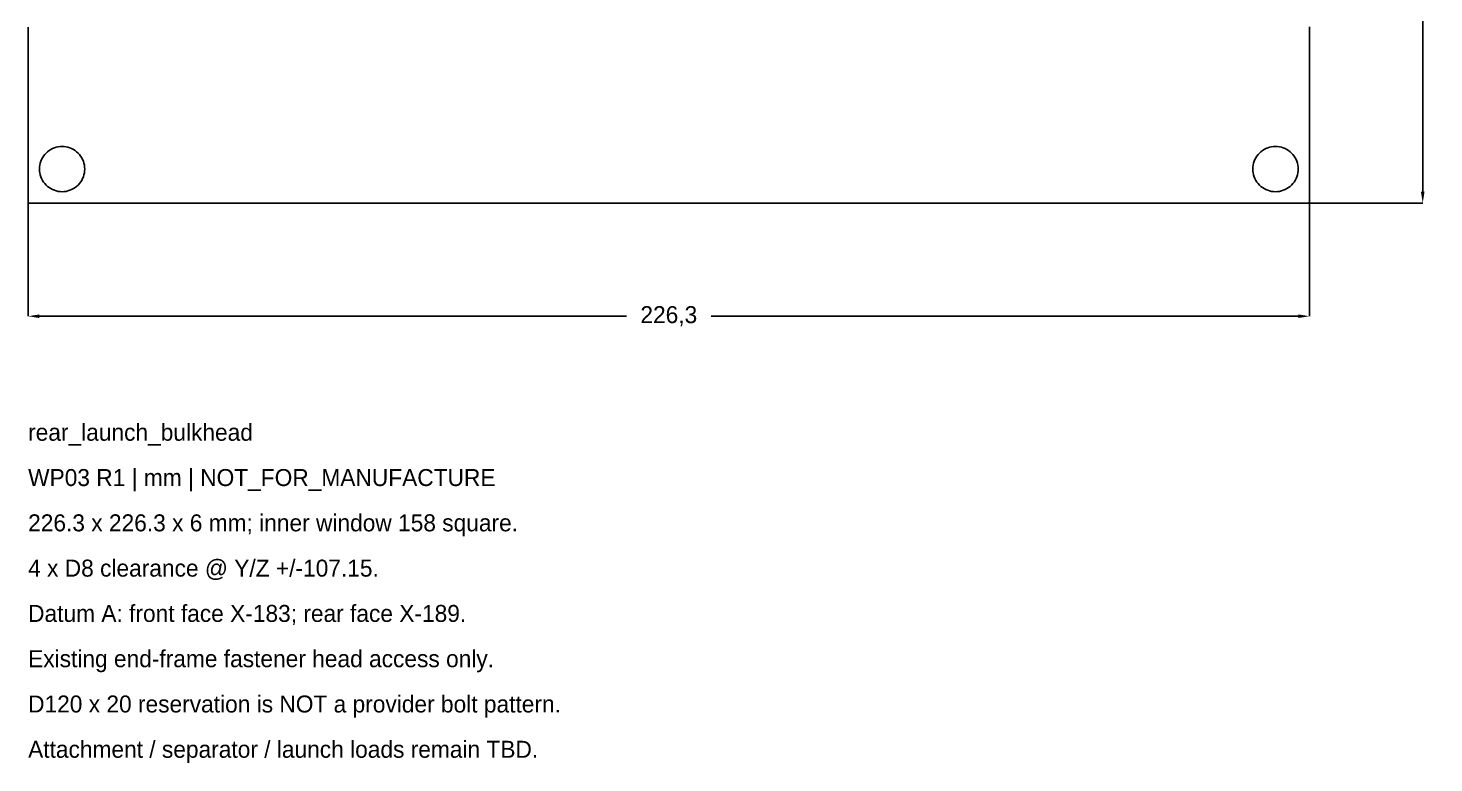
# Model space of a CAD drawing. Header units: millimetres. Extents: x 0 to 1208, y -629 to 226.
# Drawn here: x 960 to 1208.3, y -98.9 to 30.9 of the extents above; entities that cross this region are included whole.
import ezdxf

# ---------------------------------------------------------------- set-up
doc = ezdxf.new("R2010")
doc.units = ezdxf.units.MM
for name, color, linetype in [('REFERENCE_DIMENSIONS', 2, 'Continuous'), ('REFERENCE_GEOMETRY', 7, 'Continuous'), ('REFERENCE_NOTES', 3, 'Continuous')]:
    doc.layers.add(name, color=color, linetype=linetype)
doc.dimstyles.get("Standard").update_dxf_attribs({"dimtxt": 2.5, "dimasz": 2.5, "dimexe": 1.25, "dimexo": 0.625, "dimtad": 1, "dimcen": 2.5, "dimazin": 3, "dimtfac": 1, "dimtmove": 0, "dimatfit": 3})

# ---------------------------------------------------------------- blocks, each defined once
blk = doc.blocks.new('_CLOSEDFILLED')
at = {"color": 0, "linetype": 'BYBLOCK'}
blk.add_solid([(-1, 0.16), (0, 0), (-1, -0.16)], dxfattribs=at)
blk = doc.blocks.new('*D5')
for p, q in [((960, 0), (960, -20)), ((1186.3, 0), (1186.3, -20)), ((962, -20), (1065.65, -20)), ((1080.65, -20), (1184.3, -20))]:
    blk.add_line(p, q)
at = {"layer": 'Defpoints'}
for p in [(960, 0), (1186.3, 0), (960, -20)]:
    blk.add_point(p, dxfattribs=at)
at = {"layer": 'REFERENCE_DIMENSIONS', "xscale": 2, "yscale": 2, "rotation": 180}
blk.add_blockref('_CLOSEDFILLED', (960, -20), dxfattribs=at)
at = {"layer": 'REFERENCE_DIMENSIONS', "xscale": 2, "yscale": 2}
blk.add_blockref('_CLOSEDFILLED', (1186.3, -20), dxfattribs=at)
at = {"layer": 'REFERENCE_DIMENSIONS', "insert": (1073.15, -20), "char_height": 3, "attachment_point": 5}
blk.add_mtext('226,3', dxfattribs=at)
blk = doc.blocks.new('*D6')
for p, q in [((1186.3, 226.3), (1206.3, 226.3)), ((1206.3, 120.65), (1206.3, 224.3)), ((1206.3, 2), (1206.3, 105.65)), ((1186.3, 0), (1206.3, 0))]:
    blk.add_line(p, q)
at = {"layer": 'Defpoints'}
for p in [(1186.3, 226.3), (1186.3, 0), (1206.3, 0)]:
    blk.add_point(p, dxfattribs=at)
at = {"layer": 'REFERENCE_DIMENSIONS', "xscale": 2, "yscale": 2}
for p, rotation in [((1206.3, 226.3), 90), ((1206.3, 0), 270)]:
    blk.add_blockref('_CLOSEDFILLED', p, dxfattribs=dict(at, rotation=rotation))
at = {"layer": 'REFERENCE_DIMENSIONS', "insert": (1206.3, 113.15), "char_height": 3, "attachment_point": 5, "rotation": 90}
blk.add_mtext('226,3', dxfattribs=at)

msp = doc.modelspace()

# ---------------------------------------------------------------- linework, layer by layer
at = {"layer": 'REFERENCE_GEOMETRY'}
msp.add_lwpolyline([(1186.3, 31.1233), (1186.3, 30.8733), (1186.3, 30.6233), (1186.3, 30.3733), (1186.3, 30.1233), (1186.3, 29.8733), (1186.3, 29.6234), (1186.3, 29.3734), (1186.3, 29.1234), (1186.3, 28.8734), (1186.3, 28.6234), (1186.3, 28.3734), (1186.3, 28.1234), (1186.3, 27.8735), (1186.3, 27.6235), (1186.3, 27.3735), (1186.3, 27.1235), (1186.3, 26.8735), (1186.3, 26.6235), (1186.3, 26.3735), (1186.3, 26.1236), (1186.3, 25.8736), (1186.3, 25.6236), (1186.3, 25.3736), (1186.3, 25.1236), (1186.3, 24.8736), (1186.3, 24.6236), (1186.3, 24.3737), (1186.3, 24.1237), (1186.3, 23.8737), (1186.3, 23.6237), (1186.3, 23.3737), (1186.3, 23.1237), (1186.3, 22.8737), (1186.3, 22.6238), (1186.3, 22.3738), (1186.3, 22.1238), (1186.3, 21.8738), (1186.3, 21.6238), (1186.3, 21.3738), (1186.3, 21.1238), (1186.3, 20.8738), (1186.3, 20.6239), (1186.3, 20.3739), (1186.3, 20.1239), (1186.3, 19.8739), (1186.3, 19.6239), (1186.3, 19.3739), (1186.3, 19.1239), (1186.3, 18.874), (1186.3, 18.624), (1186.3, 18.374), (1186.3, 18.124), (1186.3, 17.874), (1186.3, 17.624), (1186.3, 17.374), (1186.3, 17.1241), (1186.3, 16.8741), (1186.3, 16.6241), (1186.3, 16.3741), (1186.3, 16.1241), (1186.3, 15.8741), (1186.3, 15.6241), (1186.3, 15.3742), (1186.3, 15.1242), (1186.3, 14.8742), (1186.3, 14.6242), (1186.3, 14.3742), (1186.3, 14.1242), (1186.3, 13.8742), (1186.3, 13.6242), (1186.3, 13.3743), (1186.3, 13.1243), (1186.3, 12.8743), (1186.3, 12.6243), (1186.3, 12.3743), (1186.3, 12.1243), (1186.3, 11.8743), (1186.3, 11.6244), (1186.3, 11.3744), (1186.3, 11.1244), (1186.3, 10.8744), (1186.3, 10.6244), (1186.3, 10.3744), (1186.3, 10.1244), (1186.3, 9.8745), (1186.3, 9.6245), (1186.3, 9.3745), (1186.3, 9.1245), (1186.3, 8.8745), (1186.3, 8.6245), (1186.3, 8.3745), (1186.3, 8.1246), (1186.3, 7.8746), (1186.3, 7.6246), (1186.3, 7.3746), (1186.3, 7.1246), (1186.3, 6.8746), (1186.3, 6.6246), (1186.3, 6.3746), (1186.3, 6.1247), (1186.3, 5.8747), (1186.3, 5.6247), (1186.3, 5.3747), (1186.3, 5.1247), (1186.3, 4.8747), (1186.3, 4.6247), (1186.3, 4.3748), (1186.3, 4.1248), (1186.3, 3.8748), (1186.3, 3.6248), (1186.3, 3.3748), (1186.3, 3.1248), (1186.3, 2.8748), (1186.3, 2.6249), (1186.3, 2.3749), (1186.3, 2.1249), (1186.3, 1.8749), (1186.3, 1.6249), (1186.3, 1.3749), (1186.3, 1.1249), (1186.3, 0.875), (1186.3, 0.625), (1186.3, 0.375), (1186.3, 0.125), (1186.175, 0), (1185.925, 0), (1185.675, 0), (1185.425, 0), (1185.1751, 0), (1184.9251, 0), (1184.6751, 0), (1184.4251, 0), (1184.1751, 0), (1183.9251, 0), (1183.6751, 0), (1183.4252, 0), (1183.1752, 0), (1182.9252, 0), (1182.6752, 0), (1182.4252, 0), (1182.1752, 0), (1181.9252, 0), (1181.6753, 0), (1181.4253, 0), (1181.1753, 0), (1180.9253, 0), (1180.6753, 0), (1180.4253, 0), (1180.1753, 0), (1179.9254, 0), (1179.6754, 0), (1179.4254, 0), (1179.1754, 0), (1178.9254, 0), (1178.6754, 0), (1178.4254, 0), (1178.1754, 0), (1177.9255, 0), (1177.6755, 0), (1177.4255, 0), (1177.1755, 0), (1176.9255, 0), (1176.6755, 0), (1176.4255, 0), (1176.1756, 0), (1175.9256, 0), (1175.6756, 0), (1175.4256, 0), (1175.1756, 0), (1174.9256, 0), (1174.6756, 0), (1174.4257, 0), (1174.1757, 0), (1173.9257, 0), (1173.6757, 0), (1173.4257, 0), (1173.1757, 0), (1172.9257, 0), (1172.6758, 0), (1172.4258, 0), (1172.1758, 0), (1171.9258, 0), (1171.6758, 0), (1171.4258, 0), (1171.1758, 0), (1170.9258, 0), (1170.6759, 0), (1170.4259, 0), (1170.1759, 0), (1169.9259, 0), (1169.6759, 0), (1169.4259, 0), (1169.1759, 0), (1168.926, 0), (1168.676, 0), (1168.426, 0), (1168.176, 0), (1167.926, 0), (1167.676, 0), (1167.426, 0), (1167.1761, 0), (1166.9261, 0), (1166.6761, 0), (1166.4261, 0), (1166.1761, 0), (1165.9261, 0), (1165.6761, 0), (1165.4262, 0), (1165.1762, 0), (1164.9262, 0), (1164.6762, 0), (1164.4262, 0), (1164.1762, 0), (1163.9262, 0), (1163.6762, 0), (1163.4263, 0), (1163.1763, 0), (1162.9263, 0), (1162.6763, 0), (1162.4263, 0), (1162.1763, 0), (1161.9263, 0), (1161.6764, 0), (1161.4264, 0), (1161.1764, 0), (1160.9264, 0), (1160.6764, 0), (1160.4264, 0), (1160.1764, 0), (1159.9265, 0), (1159.6765, 0), (1159.4265, 0), (1159.1765, 0), (1158.9265, 0), (1158.6765, 0), (1158.4265, 0), (1158.1766, 0), (1157.9266, 0), (1157.6766, 0), (1157.4266, 0), (1157.1766, 0), (1156.9266, 0), (1156.6766, 0), (1156.4267, 0), (1156.1767, 0), (1155.9267, 0), (1155.6767, 0), (1155.4267, 0), (1155.1767, 0), (1154.9267, 0), (1154.6767, 0), (1154.4268, 0), (1154.1768, 0), (1153.9268, 0), (1153.6768, 0), (1153.4268, 0), (1153.1768, 0), (1152.9268, 0), (1152.6769, 0), (1152.4269, 0), (1152.1769, 0), (1151.9269, 0), (1151.6769, 0), (1151.4269, 0), (1151.1769, 0), (1150.927, 0), (1150.677, 0), (1150.427, 0), (1150.177, 0), (1149.927, 0), (1149.677, 0), (1149.427, 0), (1149.1771, 0), (1148.9271, 0), (1148.6771, 0), (1148.4271, 0), (1148.1771, 0), (1147.9271, 0), (1147.6771, 0), (1147.4271, 0), (1147.1772, 0), (1146.9272, 0), (1146.6772, 0), (1146.4272, 0), (1146.1772, 0), (1145.9272, 0), (1145.6772, 0), (1145.4273, 0), (1145.1773, 0), (1144.9273, 0), (1144.6773, 0), (1144.4273, 0), (1144.1773, 0), (1143.9273, 0), (1143.6774, 0), (1143.4274, 0), (1143.1774, 0), (1142.9274, 0), (1142.6774, 0), (1142.4274, 0), (1142.1774, 0), (1141.9275, 0), (1141.6775, 0), (1141.4275, 0), (1141.1775, 0), (1140.9275, 0), (1140.6775, 0), (1140.4275, 0), (1140.1775, 0), (1139.9276, 0), (1139.6776, 0), (1139.4276, 0), (1139.1776, 0), (1138.9276, 0), (1138.6776, 0), (1138.4276, 0), (1138.1777, 0), (1137.9277, 0), (1137.6777, 0), (1137.4277, 0), (1137.1777, 0), (1136.9277, 0), (1136.6777, 0), (1136.4278, 0), (1136.1778, 0), (1135.9278, 0), (1135.6778, 0), (1135.4278, 0), (1135.1778, 0), (1134.9278, 0), (1134.6779, 0), (1134.4279, 0), (1134.1779, 0), (1133.9279, 0), (1133.6779, 0), (1133.4279, 0), (1133.1779, 0), (1132.9279, 0), (1132.678, 0), (1132.428, 0), (1132.178, 0), (1131.928, 0), (1131.678, 0), (1131.428, 0), (1131.178, 0), (1130.9281, 0), (1130.6781, 0), (1130.4281, 0), (1130.1781, 0), (1129.9281, 0), (1129.6781, 0), (1129.4281, 0), (1129.1782, 0), (1128.9282, 0), (1128.6782, 0), (1128.4282, 0), (1128.1782, 0), (1127.9282, 0), (1127.6782, 0), (1127.4283, 0), (1127.1783, 0), (1126.9283, 0), (1126.6783, 0), (1126.4283, 0), (1126.1783, 0), (1125.9283, 0), (1125.6783, 0), (1125.4284, 0), (1125.1784, 0), (1124.9284, 0), (1124.6784, 0), (1124.4284, 0), (1124.1784, 0), (1123.9284, 0), (1123.6785, 0), (1123.4285, 0), (1123.1785, 0), (1122.9285, 0), (1122.6785, 0), (1122.4285, 0), (1122.1785, 0), (1121.9286, 0), (1121.6786, 0), (1121.4286, 0), (1121.1786, 0), (1120.9286, 0), (1120.6786, 0), (1120.4286, 0), (1120.1787, 0), (1119.9287, 0), (1119.6787, 0), (1119.4287, 0), (1119.1787, 0), (1118.9287, 0), (1118.6787, 0), (1118.4287, 0), (1118.1788, 0), (1117.9288, 0), (1117.6788, 0), (1117.4288, 0), (1117.1788, 0), (1116.9288, 0), (1116.6788, 0), (1116.4289, 0), (1116.1789, 0), (1115.9289, 0), (1115.6789, 0), (1115.4289, 0), (1115.1789, 0), (1114.9289, 0), (1114.679, 0), (1114.429, 0), (1114.179, 0), (1113.929, 0), (1113.679, 0), (1113.429, 0), (1113.179, 0), (1112.9291, 0), (1112.6791, 0), (1112.4291, 0), (1112.1791, 0), (1111.9291, 0), (1111.6791, 0), (1111.4291, 0), (1111.1791, 0), (1110.9292, 0), (1110.6792, 0), (1110.4292, 0), (1110.1792, 0), (1109.9292, 0), (1109.6792, 0), (1109.4292, 0), (1109.1793, 0), (1108.9293, 0), (1108.6793, 0), (1108.4293, 0), (1108.1793, 0), (1107.9293, 0), (1107.6793, 0), (1107.4294, 0), (1107.1794, 0), (1106.9294, 0), (1106.6794, 0), (1106.4294, 0), (1106.1794, 0), (1105.9294, 0), (1105.6795, 0), (1105.4295, 0), (1105.1795, 0), (1104.9295, 0), (1104.6795, 0), (1104.4295, 0), (1104.1795, 0), (1103.9295, 0), (1103.6796, 0), (1103.4296, 0), (1103.1796, 0), (1102.9296, 0), (1102.6796, 0), (1102.4296, 0), (1102.1796, 0), (1101.9297, 0), (1101.6797, 0), (1101.4297, 0), (1101.1797, 0), (1100.9297, 0), (1100.6797, 0), (1100.4297, 0), (1100.1798, 0), (1099.9298, 0), (1099.6798, 0), (1099.4298, 0), (1099.1798, 0), (1098.9298, 0), (1098.6798, 0), (1098.4299, 0), (1098.1799, 0), (1097.9299, 0), (1097.6799, 0), (1097.4299, 0), (1097.1799, 0), (1096.9299, 0), (1096.68, 0), (1096.43, 0), (1096.18, 0), (1095.93, 0), (1095.68, 0), (1095.43, 0), (1095.18, 0), (1094.93, 0), (1094.6801, 0), (1094.4301, 0), (1094.1801, 0), (1093.9301, 0), (1093.6801, 0), (1093.4301, 0), (1093.1801, 0), (1092.9302, 0), (1092.6802, 0), (1092.4302, 0), (1092.1802, 0), (1091.9302, 0), (1091.6802, 0), (1091.4302, 0), (1091.1803, 0), (1090.9303, 0), (1090.6803, 0), (1090.4303, 0), (1090.1803, 0), (1089.9303, 0), (1089.6803, 0), (1089.4304, 0), (1089.1804, 0), (1088.9304, 0), (1088.6804, 0), (1088.4304, 0), (1088.1804, 0), (1087.9304, 0), (1087.6804, 0), (1087.4305, 0), (1087.1805, 0), (1086.9305, 0), (1086.6805, 0), (1086.4305, 0), (1086.1805, 0), (1085.9305, 0), (1085.6806, 0), (1085.4306, 0), (1085.1806, 0), (1084.9306, 0), (1084.6806, 0), (1084.4306, 0), (1084.1806, 0), (1083.9307, 0), (1083.6807, 0), (1083.4307, 0), (1083.1807, 0), (1082.9307, 0), (1082.6807, 0), (1082.4307, 0), (1082.1808, 0), (1081.9308, 0), (1081.6808, 0), (1081.4308, 0), (1081.1808, 0), (1080.9308, 0), (1080.6808, 0), (1080.4308, 0), (1080.1809, 0), (1079.9309, 0), (1079.6809, 0), (1079.4309, 0), (1079.1809, 0), (1078.9309, 0), (1078.6809, 0), (1078.431, 0), (1078.181, 0), (1077.931, 0), (1077.681, 0), (1077.431, 0), (1077.181, 0), (1076.931, 0), (1076.6811, 0), (1076.4311, 0), (1076.1811, 0), (1075.9311, 0), (1075.6811, 0), (1075.4311, 0), (1075.1811, 0), (1074.9312, 0), (1074.6812, 0), (1074.4312, 0), (1074.1812, 0), (1073.9312, 0), (1073.6812, 0), (1073.4312, 0), (1073.1812, 0), (1072.9313, 0), (1072.6813, 0), (1072.4313, 0), (1072.1813, 0), (1071.9313, 0), (1071.6813, 0), (1071.4313, 0), (1071.1814, 0), (1070.9314, 0), (1070.6814, 0), (1070.4314, 0), (1070.1814, 0), (1069.9314, 0), (1069.6814, 0), (1069.4315, 0), (1069.1815, 0), (1068.9315, 0), (1068.6815, 0), (1068.4315, 0), (1068.1815, 0), (1067.9315, 0), (1067.6816, 0), (1067.4316, 0), (1067.1816, 0), (1066.9316, 0), (1066.6816, 0), (1066.4316, 0), (1066.1816, 0), (1065.9316, 0), (1065.6817, 0), (1065.4317, 0), (1065.1817, 0), (1064.9317, 0), (1064.6817, 0), (1064.4317, 0), (1064.1817, 0), (1063.9318, 0), (1063.6818, 0), (1063.4318, 0), (1063.1818, 0), (1062.9318, 0), (1062.6818, 0), (1062.4318, 0), (1062.1819, 0), (1061.9319, 0), (1061.6819, 0), (1061.4319, 0), (1061.1819, 0), (1060.9319, 0), (1060.6819, 0), (1060.432, 0), (1060.182, 0), (1059.932, 0), (1059.682, 0), (1059.432, 0), (1059.182, 0), (1058.932, 0), (1058.682, 0), (1058.4321, 0), (1058.1821, 0), (1057.9321, 0), (1057.6821, 0), (1057.4321, 0), (1057.1821, 0), (1056.9321, 0), (1056.6822, 0), (1056.4322, 0), (1056.1822, 0), (1055.9322, 0), (1055.6822, 0), (1055.4322, 0), (1055.1822, 0), (1054.9323, 0), (1054.6823, 0), (1054.4323, 0), (1054.1823, 0), (1053.9323, 0), (1053.6823, 0), (1053.4323, 0), (1053.1824, 0), (1052.9324, 0), (1052.6824, 0), (1052.4324, 0), (1052.1824, 0), (1051.9324, 0), (1051.6824, 0), (1051.4324, 0), (1051.1825, 0), (1050.9325, 0), (1050.6825, 0), (1050.4325, 0), (1050.1825, 0), (1049.9325, 0), (1049.6825, 0), (1049.4326, 0), (1049.1826, 0), (1048.9326, 0), (1048.6826, 0), (1048.4326, 0), (1048.1826, 0), (1047.9326, 0), (1047.6827, 0), (1047.4327, 0), (1047.1827, 0), (1046.9327, 0), (1046.6827, 0), (1046.4327, 0), (1046.1827, 0), (1045.9328, 0), (1045.6828, 0), (1045.4328, 0), (1045.1828, 0), (1044.9328, 0), (1044.6828, 0), (1044.4328, 0), (1044.1829, 0), (1043.9329, 0), (1043.6829, 0), (1043.4329, 0), (1043.1829, 0), (1042.9329, 0), (1042.6829, 0), (1042.4329, 0), (1042.183, 0), (1041.933, 0), (1041.683, 0), (1041.433, 0), (1041.183, 0), (1040.933, 0), (1040.683, 0), (1040.4331, 0), (1040.1831, 0), (1039.9331, 0), (1039.6831, 0), (1039.4331, 0), (1039.1831, 0), (1038.9331, 0), (1038.6832, 0), (1038.4332, 0), (1038.1832, 0), (1037.9332, 0), (1037.6832, 0), (1037.4332, 0), (1037.1832, 0), (1036.9333, 0), (1036.6833, 0), (1036.4333, 0), (1036.1833, 0), (1035.9333, 0), (1035.6833, 0), (1035.4333, 0), (1035.1833, 0), (1034.9334, 0), (1034.6834, 0), (1034.4334, 0), (1034.1834, 0), (1033.9334, 0), (1033.6834, 0), (1033.4334, 0), (1033.1835, 0), (1032.9335, 0), (1032.6835, 0), (1032.4335, 0), (1032.1835, 0), (1031.9335, 0), (1031.6835, 0), (1031.4336, 0), (1031.1836, 0), (1030.9336, 0), (1030.6836, 0), (1030.4336, 0), (1030.1836, 0), (1029.9336, 0), (1029.6837, 0), (1029.4337, 0), (1029.1837, 0), (1028.9337, 0), (1028.6837, 0), (1028.4337, 0), (1028.1837, 0), (1027.9337, 0), (1027.6838, 0), (1027.4338, 0), (1027.1838, 0), (1026.9338, 0), (1026.6838, 0), (1026.4338, 0), (1026.1838, 0), (1025.9339, 0), (1025.6839, 0), (1025.4339, 0), (1025.1839, 0), (1024.9339, 0), (1024.6839, 0), (1024.4339, 0), (1024.184, 0), (1023.934, 0), (1023.684, 0), (1023.434, 0), (1023.184, 0), (1022.934, 0), (1022.684, 0), (1022.4341, 0), (1022.1841, 0), (1021.9341, 0), (1021.6841, 0), (1021.4341, 0), (1021.1841, 0), (1020.9341, 0), (1020.6841, 0), (1020.4342, 0), (1020.1842, 0), (1019.9342, 0), (1019.6842, 0), (1019.4342, 0), (1019.1842, 0), (1018.9342, 0), (1018.6843, 0), (1018.4343, 0), (1018.1843, 0), (1017.9343, 0), (1017.6843, 0), (1017.4343, 0), (1017.1843, 0), (1016.9344, 0), (1016.6844, 0), (1016.4344, 0), (1016.1844, 0), (1015.9344, 0), (1015.6844, 0), (1015.4344, 0), (1015.1845, 0), (1014.9345, 0), (1014.6845, 0), (1014.4345, 0), (1014.1845, 0), (1013.9345, 0), (1013.6845, 0), (1013.4345, 0), (1013.1846, 0), (1012.9346, 0), (1012.6846, 0), (1012.4346, 0), (1012.1846, 0), (1011.9346, 0), (1011.6846, 0), (1011.4347, 0), (1011.1847, 0), (1010.9347, 0), (1010.6847, 0), (1010.4347, 0), (1010.1847, 0), (1009.9347, 0), (1009.6848, 0), (1009.4348, 0), (1009.1848, 0), (1008.9348, 0), (1008.6848, 0), (1008.4348, 0), (1008.1848, 0), (1007.9349, 0), (1007.6849, 0), (1007.4349, 0), (1007.1849, 0), (1006.9349, 0), (1006.6849, 0), (1006.4349, 0), (1006.1849, 0), (1005.935, 0), (1005.685, 0), (1005.435, 0), (1005.185, 0), (1004.935, 0), (1004.685, 0), (1004.435, 0), (1004.1851, 0), (1003.9351, 0), (1003.6851, 0), (1003.4351, 0), (1003.1851, 0), (1002.9351, 0), (1002.6851, 0), (1002.4352, 0), (1002.1852, 0), (1001.9352, 0), (1001.6852, 0), (1001.4352, 0), (1001.1852, 0), (1000.9352, 0), (1000.6853, 0), (1000.4353, 0), (1000.1853, 0), (999.9353, 0), (999.6853, 0), (999.4353, 0), (999.1853, 0), (998.9353, 0), (998.6854, 0), (998.4354, 0), (998.1854, 0), (997.9354, 0), (997.6854, 0), (997.4354, 0), (997.1854, 0), (996.9355, 0), (996.6855, 0), (996.4355, 0), (996.1855, 0), (995.9355, 0), (995.6855, 0), (995.4355, 0), (995.1856, 0), (994.9356, 0), (994.6856, 0), (994.4356, 0), (994.1856, 0), (993.9356, 0), (993.6856, 0), (993.4357, 0), (993.1857, 0), (992.9357, 0), (992.6857, 0), (992.4357, 0), (992.1857, 0), (991.9357, 0), (991.6857, 0), (991.4358, 0), (991.1858, 0), (990.9358, 0), (990.6858, 0), (990.4358, 0), (990.1858, 0), (989.9358, 0), (989.6859, 0), (989.4359, 0), (989.1859, 0), (988.9359, 0), (988.6859, 0), (988.4359, 0), (988.1859, 0), (987.936, 0), (987.686, 0), (987.436, 0), (987.186, 0), (986.936, 0), (986.686, 0), (986.436, 0), (986.1861, 0), (985.9361, 0), (985.6861, 0), (985.4361, 0), (985.1861, 0), (984.9361, 0), (984.6861, 0), (984.4362, 0), (984.1862, 0), (983.9362, 0), (983.6862, 0), (983.4362, 0), (983.1862, 0), (982.9362, 0), (982.6862, 0), (982.4363, 0), (982.1863, 0), (981.9363, 0), (981.6863, 0), (981.4363, 0), (981.1863, 0), (980.9363, 0), (980.6864, 0), (980.4364, 0), (980.1864, 0), (979.9364, 0), (979.6864, 0), (979.4364, 0), (979.1864, 0), (978.9365, 0), (978.6865, 0), (978.4365, 0), (978.1865, 0), (977.9365, 0), (977.6865, 0), (977.4365, 0), (977.1866, 0), (976.9366, 0), (976.6866, 0), (976.4366, 0), (976.1866, 0), (975.9366, 0), (975.6866, 0), (975.4366, 0), (975.1867, 0), (974.9367, 0), (974.6867, 0), (974.4367, 0), (974.1867, 0), (973.9367, 0), (973.6867, 0), (973.4368, 0), (973.1868, 0), (972.9368, 0), (972.6868, 0), (972.4368, 0), (972.1868, 0), (971.9368, 0), (971.6869, 0), (971.4369, 0), (971.1869, 0), (970.9369, 0), (970.6869, 0), (970.4369, 0), (970.1869, 0), (969.937, 0), (969.687, 0), (969.437, 0), (969.187, 0), (968.937, 0), (968.687, 0), (968.437, 0), (968.187, 0), (967.9371, 0), (967.6871, 0), (967.4371, 0), (967.1871, 0), (966.9371, 0), (966.6871, 0), (966.4371, 0), (966.1872, 0), (965.9372, 0), (965.6872, 0), (965.4372, 0), (965.1872, 0), (964.9372, 0), (964.6872, 0), (964.4373, 0), (964.1873, 0), (963.9373, 0), (963.6873, 0), (963.4373, 0), (963.1873, 0), (962.9373, 0), (962.6874, 0), (962.4374, 0), (962.1874, 0), (961.9374, 0), (961.6874, 0), (961.4374, 0), (961.1874, 0), (960.9374, 0), (960.6875, 0), (960.4375, 0), (960.1875, 0), (960, 0.0625), (960, 0.3125), (960, 0.5625), (960, 0.8125), (960, 1.0624), (960, 1.3124), (960, 1.5624), (960, 1.8124), (960, 2.0624), (960, 2.3124), (960, 2.5624), (960, 2.8123), (960, 3.0623), (960, 3.3123), (960, 3.5623), (960, 3.8123), (960, 4.0623), (960, 4.3123), (960, 4.5622), (960, 4.8122), (960, 5.0622), (960, 5.3122), (960, 5.5622), (960, 5.8122), (960, 6.0622), (960, 6.3122), (960, 6.5621), (960, 6.8121), (960, 7.0621), (960, 7.3121), (960, 7.5621), (960, 7.8121), (960, 8.0621), (960, 8.312), (960, 8.562), (960, 8.812), (960, 9.062), (960, 9.312), (960, 9.562), (960, 9.812), (960, 10.0619), (960, 10.3119), (960, 10.5619), (960, 10.8119), (960, 11.0619), (960, 11.3119), (960, 11.5619), (960, 11.8118), (960, 12.0618), (960, 12.3118), (960, 12.5618), (960, 12.8118), (960, 13.0618), (960, 13.3118), (960, 13.5618), (960, 13.8117), (960, 14.0617), (960, 14.3117), (960, 14.5617), (960, 14.8117), (960, 15.0617), (960, 15.3117), (960, 15.5616), (960, 15.8116), (960, 16.0616), (960, 16.3116), (960, 16.5616), (960, 16.8116), (960, 17.0616), (960, 17.3115), (960, 17.5615), (960, 17.8115), (960, 18.0615), (960, 18.3115), (960, 18.5615), (960, 18.8115), (960, 19.0614), (960, 19.3114), (960, 19.5614), (960, 19.8114), (960, 20.0614), (960, 20.3114), (960, 20.5614), (960, 20.8114), (960, 21.0613), (960, 21.3113), (960, 21.5613), (960, 21.8113), (960, 22.0613), (960, 22.3113), (960, 22.5613), (960, 22.8112), (960, 23.0612), (960, 23.3112), (960, 23.5612), (960, 23.8112), (960, 24.0612), (960, 24.3112), (960, 24.5611), (960, 24.8111), (960, 25.0611), (960, 25.3111), (960, 25.5611), (960, 25.8111), (960, 26.0611), (960, 26.311), (960, 26.561), (960, 26.811), (960, 27.061), (960, 27.311), (960, 27.561), (960, 27.811), (960, 28.061), (960, 28.3109), (960, 28.5609), (960, 28.8109), (960, 29.0609), (960, 29.3109), (960, 29.5609), (960, 29.8109), (960, 30.0608), (960, 30.3108), (960, 30.5608), (960, 30.8108), (960, 31.0608)], dxfattribs=at)
for points in [[(970, 6), (969.9848, 6.3486), (969.9392, 6.6946), (969.8637, 7.0353), (969.7588, 7.3681), (969.6252, 7.6905), (969.4641, 8), (969.2766, 8.2943), (969.0642, 8.5712), (968.8284, 8.8284), (968.5712, 9.0642), (968.2943, 9.2766), (968, 9.4641), (967.6905, 9.6252), (967.3681, 9.7588), (967.0353, 9.8637), (966.6946, 9.9392), (966.3486, 9.9848), (966, 10), (965.6514, 9.9848), (965.3054, 9.9392), (964.9647, 9.8637), (964.6319, 9.7588), (964.3095, 9.6252), (964, 9.4641), (963.7057, 9.2766), (963.4288, 9.0642), (963.1716, 8.8284), (962.9358, 8.5712), (962.7234, 8.2943), (962.5359, 8), (962.3748, 7.6905), (962.2412, 7.3681), (962.1363, 7.0353), (962.0608, 6.6946), (962.0152, 6.3486), (962, 6), (962.0152, 5.6514), (962.0608, 5.3054), (962.1363, 4.9647), (962.2412, 4.6319), (962.3748, 4.3095), (962.5359, 4), (962.7234, 3.7057), (962.9358, 3.4288), (963.1716, 3.1716), (963.4288, 2.9358), (963.7057, 2.7234), (964, 2.5359), (964.3095, 2.3748), (964.6319, 2.2412), (964.9647, 2.1363), (965.3054, 2.0608), (965.6514, 2.0152), (966, 2), (966.3486, 2.0152), (966.6946, 2.0608), (967.0353, 2.1363), (967.3681, 2.2412), (967.6905, 2.3748), (968, 2.5359), (968.2943, 2.7234), (968.5712, 2.9358), (968.8284, 3.1716), (969.0642, 3.4288), (969.2766, 3.7057), (969.4641, 4), (969.6252, 4.3095), (969.7588, 4.6319), (969.8637, 4.9647), (969.9392, 5.3054), (969.9848, 5.6514)], [(1184.3, 6), (1184.2848, 6.3486), (1184.2392, 6.6946), (1184.1637, 7.0353), (1184.0588, 7.3681), (1183.9252, 7.6905), (1183.7641, 8), (1183.5766, 8.2943), (1183.3642, 8.5712), (1183.1284, 8.8284), (1182.8712, 9.0642), (1182.5943, 9.2766), (1182.3, 9.4641), (1181.9905, 9.6252), (1181.6681, 9.7588), (1181.3353, 9.8637), (1180.9946, 9.9392), (1180.6486, 9.9848), (1180.3, 10), (1179.9514, 9.9848), (1179.6054, 9.9392), (1179.2647, 9.8637), (1178.9319, 9.7588), (1178.6095, 9.6252), (1178.3, 9.4641), (1178.0057, 9.2766), (1177.7288, 9.0642), (1177.4716, 8.8284), (1177.2358, 8.5712), (1177.0234, 8.2943), (1176.8359, 8), (1176.6748, 7.6905), (1176.5412, 7.3681), (1176.4363, 7.0353), (1176.3608, 6.6946), (1176.3152, 6.3486), (1176.3, 6), (1176.3152, 5.6514), (1176.3608, 5.3054), (1176.4363, 4.9647), (1176.5412, 4.6319), (1176.6748, 4.3095), (1176.8359, 4), (1177.0234, 3.7057), (1177.2358, 3.4288), (1177.4716, 3.1716), (1177.7288, 2.9358), (1178.0057, 2.7234), (1178.3, 2.5359), (1178.6095, 2.3748), (1178.9319, 2.2412), (1179.2647, 2.1363), (1179.6054, 2.0608), (1179.9514, 2.0152), (1180.3, 2), (1180.6486, 2.0152), (1180.9946, 2.0608), (1181.3353, 2.1363), (1181.6681, 2.2412), (1181.9905, 2.3748), (1182.3, 2.5359), (1182.5943, 2.7234), (1182.8712, 2.9358), (1183.1284, 3.1716), (1183.3642, 3.4288), (1183.5766, 3.7057), (1183.7641, 4), (1183.9252, 4.3095), (1184.0588, 4.6319), (1184.1637, 4.9647), (1184.2392, 5.3054), (1184.2848, 5.6514)]]:
    msp.add_lwpolyline(points, close=True, dxfattribs=at)

# ---------------------------------------------------------------- texts
at = {"layer": 'REFERENCE_NOTES'}
for s, p in [('rear_launch_bulkhead', (960, -42)), ('WP03 R1 | mm | NOT_FOR_MANUFACTURE', (960, -50)), ('226.3 x 226.3 x 6 mm; inner window 158 square.', (960, -58)), ('4 x D8 clearance @ Y/Z +/-107.15.', (960, -66)), ('Datum A: front face X-183; rear face X-189.', (960, -74)), ('Existing end-frame fastener head access only.', (960, -82)), ('D120 x 20 reservation is NOT a provider bolt pattern.', (960, -90)), ('Attachment / separator / launch loads remain TBD.', (960, -98))]:
    msp.add_text(s, height=3, dxfattribs=at).set_placement(p)

# ---------------------------------------------------------------- dimensions: what is measured, and where the dimension line sits
at = {"layer": 'REFERENCE_DIMENSIONS'}
dim = msp.add_linear_dim(base=(1206.3, 0), p1=(1186.3, 0), p2=(1186.3, 226.3), angle=90, dimstyle='Standard', override={"dimtxt": 3, "dimasz": 2, "dimdec": 3}, dxfattribs=at)
dim.commit()
dim.dimension.update_dxf_attribs({"geometry": '*D6', "text_midpoint": (1206.3, 113.15)})
dim = msp.add_linear_dim(base=(960, -20), p1=(960, 0), p2=(1186.3, 0), dimstyle='Standard', override={"dimtxt": 3, "dimasz": 2, "dimdec": 3}, dxfattribs=at)
dim.commit()
dim.dimension.update_dxf_attribs({"geometry": '*D5', "text_midpoint": (1073.15, -20)})

doc.saveas('drawing.dxf')
